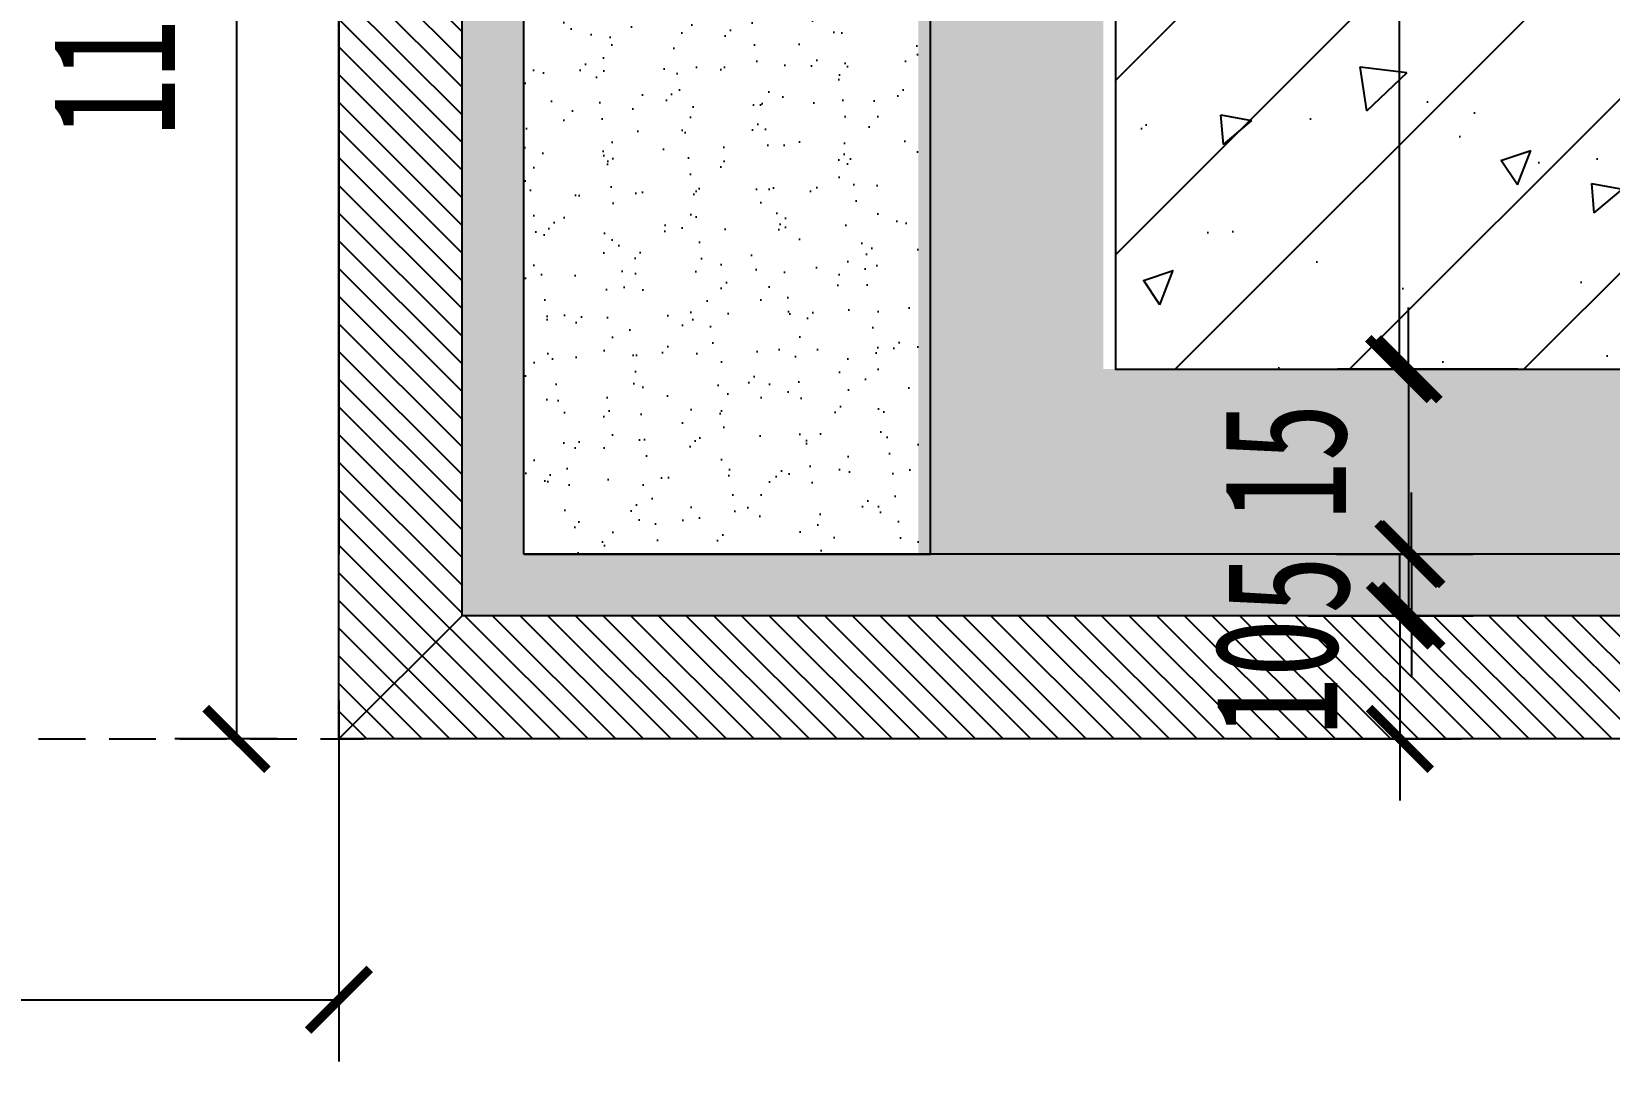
# Model space of a CAD drawing. Header units: millimetres. Extents: x 161920 to 181521, y -136232 to -127655.
# Drawn here: x 163049.8 to 163177.8, y -132989.9 to -132906.3 of the extents above; entities that cross this region are included whole.
import ezdxf

# ---------------------------------------------------------------- set-up
doc = ezdxf.new("R2010")
doc.units = ezdxf.units.MM
doc.header["$LTSCALE"] = 10
doc.header["$PDMODE"] = 3
doc.linetypes.add('DASHED', pattern=[19.049999999999997, 12.7, -6.35])
for name, color, linetype in [('0BZ', 8, 'Continuous'), ('2MB2', 2, 'Continuous'), ('2TC', 8, 'Continuous'), ('A-土建柱', 6, 'Continuous')]:
    doc.layers.add(name, color=color, linetype=linetype)
doc.styles.add('DIM', font='SimSun.ttf', dxfattribs={"width": 0.7})
doc.dimstyles.new('5', dxfattribs={"dimscale": 5, "dimtxt": 2, "dimasz": 1, "dimexe": 1, "dimexo": 1, "dimgap": 1, "dimtad": 1, "dimdec": 0, "dimzin": 0, "dimdsep": 46, "dimtxsty": 'DIM', "dimblk": 'ARCHTICK', "dimcen": 0, "dimclrd": 5, "dimclre": 5, "dimclrt": 35, "dimadec": 0, "dimazin": 0, "dimtfac": 0.5, "dimtdec": 0, "dimtix": 1, "dimtmove": 2, "dimatfit": 2, "dimldrblk": 'A', "dimfxl": 0, "dimtolj": 1, "dimtzin": 0, "dimlwd": -1, "dimlwe": -1, "dimarcsym": 0})

# ---------------------------------------------------------------- blocks, each defined once
blk = doc.blocks.new('_ArchTick')
at = {"color": 0, "linetype": 'ByBlock', "const_width": 0.15}
blk.add_lwpolyline([(-0.5, -0.5), (0.5, 0.5)], dxfattribs=at)
blk = doc.blocks.new('*D240')
at = {"color": 5, "ltscale": 0.15}
for p, q in [((163161.5445377016, -132933.7327897456), (163161.5445377016, -132928.7327897456)), ((163155.0075103879, -132933.7327897456), (163166.5445377016, -132933.7327897456)), ((163161.5445377016, -132933.7327897456), (163161.5445377016, -132948.7327897456)), ((163155.7096742678, -132948.7327897456), (163166.5445377016, -132948.7327897456)), ((163161.5445377016, -132948.7327897456), (163161.5445377016, -132953.7327897456))]:
    blk.add_line(p, q, dxfattribs=at)
at = {"layer": 'Defpoints', "color": 0, "ltscale": 0.15}
for p in [(163150.0075103879, -132933.7327897456), (163150.7096742678, -132948.7327897456), (163161.5445377016, -132948.7327897456)]:
    blk.add_point(p, dxfattribs=at)
at = {"color": 5, "ltscale": 0.15, "xscale": 5, "yscale": 5, "zscale": 5}
for p, rotation in [((163161.5445377016, -132933.7327897456), 270), ((163161.5445377016, -132948.7327897456), 90)]:
    blk.add_blockref('_ArchTick', p, dxfattribs=dict(at, rotation=rotation))
at = {"color": 35, "ltscale": 0.15, "insert": (163151.5445377016, -132941.2327897455), "char_height": 10, "attachment_point": 5, "rotation": 90, "style": 'DIM'}
blk.add_mtext('\\A1;15', dxfattribs=at)
blk = doc.blocks.new('A')
for p, q in [((-1.435067392276324, 1.147654099946521), (-1.089590771724033, 1.437450103912852)), ((-1.089590771724033, 1.437450103912852), (0, 0)), ((-1.435067392276324, 1.147654099946521), (-0.3688396396728422, 0)), ((-0.3688396396728422, 3.637978807091713e-12), (-2.127066897330224, 0)), ((-1.435067392276324, -1.147654099946521), (-0.3688396396728422, 0)), ((-1.089590771724033, -1.437450103912852), (0, 0)), ((-1.435067392276324, -1.147654099946521), (-1.089590771724033, -1.437450103912852))]:
    blk.add_line(p, q)
for points in [[(-1.435067392276324, 1.147654099946521), (-1.089590771724033, 1.437450103912852), (-0.3688396396728422, 0), (0, 0)], [(-1.435067392276324, -1.147654099946521), (-1.089590771724033, -1.437450103912852), (-0.3688396396728422, 0), (0, 0)]]:
    blk.add_solid(points)
blk = doc.blocks.new('*D241')
at = {"color": 5, "ltscale": 0.15}
for p, q in [((163161.7750630477, -132948.7327897456), (163161.7750630477, -132943.7327897456)), ((163155.7096742678, -132948.7327897456), (163166.7750630477, -132948.7327897456)), ((163161.7750630477, -132948.7327897456), (163161.7750630477, -132953.7327897456)), ((163153.3938329644, -132953.7327897456), (163166.7750630477, -132953.7327897456)), ((163161.7750630477, -132953.7327897456), (163161.7750630477, -132958.7327897456))]:
    blk.add_line(p, q, dxfattribs=at)
at = {"layer": 'Defpoints', "color": 0, "ltscale": 0.15}
for p in [(163150.7096742678, -132948.7327897456), (163148.3938329644, -132953.7327897456), (163161.7750630477, -132953.7327897456)]:
    blk.add_point(p, dxfattribs=at)
at = {"color": 5, "ltscale": 0.15, "xscale": 5, "yscale": 5, "zscale": 5}
for p, rotation in [((163161.7750630477, -132948.7327897456), 270), ((163161.7750630477, -132953.7327897456), 90)]:
    blk.add_blockref('_ArchTick', p, dxfattribs=dict(at, rotation=rotation))
at = {"color": 35, "ltscale": 0.15, "insert": (163151.7750630478, -132951.2327897455), "char_height": 10, "attachment_point": 5, "rotation": 90, "style": 'DIM'}
blk.add_mtext('\\A1;5', dxfattribs=at)
blk = doc.blocks.new('*D242')
at = {"color": 5, "ltscale": 0.15}
for p, q in [((163160.8423738216, -132953.7327897456), (163160.8423738216, -132948.7327897456)), ((163153.3938329644, -132953.7327897456), (163165.8423738216, -132953.7327897456)), ((163160.8423738216, -132953.7327897456), (163160.8423738216, -132963.7327897456)), ((163150.7782392185, -132963.7327897456), (163165.8423738216, -132963.7327897456)), ((163160.8423738216, -132963.7327897456), (163160.8423738216, -132968.7327897456))]:
    blk.add_line(p, q, dxfattribs=at)
at = {"layer": 'Defpoints', "color": 0, "ltscale": 0.15}
for p in [(163148.3938329644, -132953.7327897456), (163145.7782392185, -132963.7327897456), (163160.8423738216, -132963.7327897456)]:
    blk.add_point(p, dxfattribs=at)
at = {"color": 5, "ltscale": 0.15, "xscale": 5, "yscale": 5, "zscale": 5}
for p, rotation in [((163160.8423738216, -132953.7327897456), 270), ((163160.8423738216, -132963.7327897456), 90)]:
    blk.add_blockref('_ArchTick', p, dxfattribs=dict(at, rotation=rotation))
at = {"color": 35, "ltscale": 0.15, "insert": (163150.8423738216, -132958.7327897455), "char_height": 10, "attachment_point": 5, "rotation": 90, "style": 'DIM'}
blk.add_mtext('\\A1;10', dxfattribs=at)
blk = doc.blocks.new('*D244')
at = {"color": 5, "ltscale": 0.15}
for p, q in [((163170.398482757, -132533.7327897456), (163155.7760240447, -132533.7327897456)), ((163160.7760240447, -132533.7327897456), (163160.7760240447, -132933.7327897456)), ((163170.398482757, -132933.7327897456), (163155.7760240447, -132933.7327897456))]:
    blk.add_line(p, q, dxfattribs=at)
at = {"layer": 'Defpoints', "color": 0, "ltscale": 0.15}
for p in [(163175.398482757, -132533.7327897456), (163160.7760240447, -132933.7327897456), (163175.398482757, -132933.7327897456)]:
    blk.add_point(p, dxfattribs=at)
at = {"color": 5, "ltscale": 0.15, "xscale": 5, "yscale": 5, "zscale": 5}
for p, rotation in [((163160.7760240447, -132533.7327897456), 90), ((163160.7760240447, -132933.7327897456), 270)]:
    blk.add_blockref('_ArchTick', p, dxfattribs=dict(at, rotation=rotation))
at = {"color": 35, "ltscale": 0.15, "insert": (163150.7760240448, -132733.7327897455), "char_height": 10, "attachment_point": 5, "rotation": 90, "style": 'DIM'}
blk.add_mtext('\\A1;400', dxfattribs=at)
blk = doc.blocks.new('*D217')
at = {"color": 5, "ltscale": 0.15}
for p, q in [((163069.7761869234, -132851.7325843363), (163061.4651680125, -132851.7325843363)), ((163066.4651680125, -132851.7325843363), (163066.4651680125, -132963.7327897456)), ((163069.7761869234, -132963.7327897456), (163061.4651680125, -132963.7327897456))]:
    blk.add_line(p, q, dxfattribs=at)
at = {"layer": 'Defpoints', "color": 0, "ltscale": 0.15}
for p in [(163074.7761869234, -132851.7325843363), (163066.4651680125, -132963.7327897456), (163074.7761869234, -132963.7327897456)]:
    blk.add_point(p, dxfattribs=at)
at = {"color": 5, "ltscale": 0.15, "xscale": 5, "yscale": 5, "zscale": 5}
for p, rotation in [((163066.4651680125, -132851.7325843363), 90), ((163066.4651680125, -132963.7327897456), 270)]:
    blk.add_blockref('_ArchTick', p, dxfattribs=dict(at, rotation=rotation))
at = {"color": 35, "ltscale": 0.15, "insert": (163056.4651680125, -132907.732687041), "char_height": 10, "attachment_point": 5, "rotation": 90.00000000000001, "style": 'DIM'}
blk.add_mtext('\\A1;112', dxfattribs=at)
blk = doc.blocks.new('*D251')
at = {"color": 5, "ltscale": 0.15}
for p, q in [((163074.7761869234, -132960.6046948223), (163074.7761869234, -132989.8970325587)), ((162543.7761869203, -132968.7327897455), (162543.7761869203, -132989.8970325587)), ((162543.7761869203, -132984.8970325587), (163074.7761869234, -132984.8970325587))]:
    blk.add_line(p, q, dxfattribs=at)
at = {"layer": 'Defpoints', "color": 0, "ltscale": 0.15}
for p in [(163074.7761869234, -132955.6046948223), (162543.7761869203, -132963.7327897455), (163074.7761869234, -132984.8970325587)]:
    blk.add_point(p, dxfattribs=at)
at = {"color": 5, "ltscale": 0.15, "xscale": 5, "yscale": 5, "zscale": 5, "rotation": 180}
blk.add_blockref('_ArchTick', (162543.7761869203, -132984.8970325587), dxfattribs=at)
at = {"color": 5, "ltscale": 0.15, "xscale": 5, "yscale": 5, "zscale": 5}
blk.add_blockref('_ArchTick', (163074.7761869234, -132984.8970325587), dxfattribs=at)
at = {"color": 35, "ltscale": 0.15, "insert": (162809.2761869218, -132974.8970325587), "char_height": 10, "attachment_point": 5, "style": 'DIM'}
blk.add_mtext('\\A1;530', dxfattribs=at)

msp = doc.modelspace()

# ---------------------------------------------------------------- hatches: boundary and pattern name
at = {"ltscale": 0.15}
h = msp.add_hatch(dxfattribs=at)
h.set_pattern_fill('ANSI31', color=250, scale=0.5, angle=-90.00000000000001, style=0)
h.set_pattern_definition([(315, (255127.4157710288, -34785.35229933757), (1.122532015133644, 1.122532015133644), [])])
h.paths.add_polyline_path([(163538.0082530216, -132963.7327897456), (163538.0082530216, -132953.7327897456), (163084.7761869234, -132953.7327897456), (163084.7761869234, -132851.7325843363), (163074.7761869234, -132851.7325843363), (163074.7761869234, -132961.7327897456), (163076.7761869234, -132963.7327897456)])
at = {"layer": '2TC'}
h = msp.add_hatch(dxfattribs=at)
h.set_pattern_fill('钢筋混凝土', color=250, scale=4, angle=-180, style=0)
h.set_pattern_definition([(44.99999999999999, (164503.390811326, -137597.5154047995), (7.071067811865474, -7.071067811865476), []), (39.99999999999999, (164503.390811326, -137597.5154047995), (-2.510085399303798, 28.69040730403014), [3, -32.99999999999999]), (94.99999999999997, (164503.390811326, -137597.5154047995), (30.08768534800047, -5.550053344520007), [2.4, -26.4]), (349.5486, (164503.1816377259, -137595.1245375995), (27.57758168243815, 23.14037526856086), [2.5496076, -28.04568447999999]), (43.8158, (164511.390811326, -137597.5154047995), (-6.620760573160713, 42.68964194502578), [4.499999999999993, -49.49999999999994]), (353.3644, (164510.839079046, -137593.9579349995), (38.96471483601768, 37.38650822194813), [3.824411519999996, -42.06851999999993]), (98.81580000000001, (164511.390811326, -137597.5154047995), (38.96474403701299, 37.38647780534508), [3.599999999999999, -39.59999999999999]), (68.99999999999997, (164509.390811326, -137593.5154047995), (-16.10475562661355, 23.87628208473847), [3, -33]), (123.9999999999999, (164509.390811326, -137593.5154047995), (29.00600180187412, 9.732613276863262), [2.399999999999999, -26.39999999999999]), (18.54859999999999, (164508.0487470859, -137591.5257154795), (12.9012198683981, 33.6089051432596), [2.549607599999999, -28.04568447999999]), (52.49999999999998, (164503.390811326, -137597.5154047995), (13.31575415325246, 0.4863942126916238), [0, -26.08, 0, -26.8, 0, -26.5]), (82.49999999999999, (164503.390811326, -137597.5154047995), (15.77646847529441, 10.52278149768594), [0, -15.28, 0, -25.48, 0, -10.1]), (122.5, (164503.390811326, -137606.4354047995), (-0.9021948693751854, 21.35289744689636), [0, -9.999999999999988, 0, -31.19999999999997, 0, -41.39999999999995]), (132.5, (164503.390811326, -137610.4354047995), (4.004199293292714, 23.32744677369545), [0, -13, 0, -20.72, 0, -29.4])])
h.paths.add_polyline_path([(163137.7689992742, -132674.1324647928), (163137.7689992732, -132533.7327897456), (163537.7689992732, -132533.7327897456), (163537.7689992732, -132933.7327897456), (163137.7689992732, -132933.7327897456)])
h = msp.add_hatch(dxfattribs=at)
h.set_pattern_fill('AR-SAND', color=250, scale=0.05, angle=-180, style=0)
h.set_pattern_definition([(127.5, (161899.2250903162, -139607.2496466024), (-2.447066186646712, -0.08000156479920194), [0, -1.9304, 0, -2.159, 0, -2.06375]), (97.49999999999996, (161899.2250903162, -139607.2496466024), (-3.584125502841771, 2.247616415690013), [0, -1.0414, 0, -1.7399, 0, -0.66675]), (57.49999999999998, (161899.2250903162, -139608.8117466024), (-0.007185923392728235, 3.95496185120729), [0, -0.6349999999999997, 0, -2.285999999999999, 0, -2.984499999999999]), (47.49999999999996, (161899.2250903162, -139608.8117466024), (-1.114646616286081, 3.817782262361486), [0, -0.3174999999999999, 0, -1.498599999999999, 0, -1.7145])])
edge = h.paths.add_edge_path(flags=16)
edge.add_ellipse((163133.3518293475, -132839.3861436951), major_axis=(-0.2828427124768497, -0.2828427124768496), ratio=0.9999999999915034, start_angle=134.9999999997566, end_angle=225.0000000002434)
edge.add_ellipse((163133.1479062397, -132839.3302590335), major_axis=(-0.2828427124764659, -0.2828427124764656), ratio=0.9999999999775899, start_angle=194.3489737957356, end_angle=323.0311612290223)
edge.add_line((163132.7518293474, -132839.3861436949), (163132.7518293474, -132840.2361436951))
edge.add_line((163132.7518293474, -132840.2361436952), (163132.744633923, -132840.2541322561))
edge.add_line((163132.744633923, -132840.2541322561), (163132.7477384628, -132842.986143695))
edge.add_line((163132.7477384629, -132842.9861436949), (163133.7518293474, -132842.9861436949))
edge.add_line((163133.7518293474, -132842.9861436949), (163133.7518293475, -132839.3861436951))
edge = h.paths.add_edge_path(flags=16)
edge.add_ellipse((163095.7765142581, -132827.732789746), major_axis=(-2.828427124746667, 2.828427124746668), ratio=0.9999999999996623, start_angle=134.9999999999903, end_angle=225.0000000000097)
edge.add_line((163099.7765142581, -132827.732789746), (163099.7765142581, -132795.732789746))
edge.add_ellipse((163095.7765142581, -132795.732789746), major_axis=(-2.828427124752988, 2.828427124752989), ratio=0.9999999999951927, start_angle=225.0000000001377, end_angle=314.9999999998623)
edge.add_line((163095.7765142581, -132791.732789746), (163083.7765142581, -132791.732789746))
edge.add_ellipse((163083.7765142581, -132795.732789746), major_axis=(-2.828427124746667, 2.828427124746669), ratio=0.9999999999996623, start_angle=314.9999999999903, end_angle=405.0000000000097)
edge.add_line((163079.7765142581, -132795.732789746), (163079.7765142581, -132802.832574463))
edge.add_line((163079.7765142581, -132802.832574463), (163080.1480619326, -132802.832574463))
edge.add_line((163080.1480619326, -132802.832574463), (163080.5542366749, -132802.0825744629))
edge.add_line((163080.5542366749, -132802.0825744629), (163080.7763169752, -132802.832574463))
edge.add_line((163080.7763169752, -132802.832574463), (163082.1480619326, -132802.832574463))
edge.add_line((163082.1480619326, -132802.832574463), (163082.2765142581, -132802.5953877694))
edge.add_line((163082.2765142581, -132802.5953877694), (163082.2765142581, -132795.232789746))
edge.add_ellipse((163083.2765142581, -132795.232789746), major_axis=(-0.7071067811882471, 0.7071067811882472), ratio=1, start_angle=315, end_angle=405, ccw=False)
edge.add_line((163083.2765142581, -132794.232789746), (163096.2765142581, -132794.232789746))
edge.add_ellipse((163096.2765142581, -132795.232789746), major_axis=(0.707106781188247, 0.7071067811882469), ratio=1, start_angle=315, end_angle=405, ccw=False)
edge.add_line((163097.2765142581, -132795.232789746), (163097.2765142581, -132828.232789746))
edge.add_ellipse((163096.2765142581, -132828.232789746), major_axis=(0.7071067811921239, 0.7071067811921238), ratio=1, start_angle=224.9999999991662, end_angle=315.0000000008338, ccw=False)
edge.add_line((163096.2765142581, -132829.232789746), (163083.2765142581, -132829.232789746))
edge.add_ellipse((163083.2765142581, -132828.232789746), major_axis=(-0.707106781192124, 0.7071067811921241), ratio=1, start_angle=44.99999999916622, end_angle=135.0000000008338, ccw=False)
edge.add_line((163082.2765142581, -132828.232789746), (163082.2765142581, -132807.3325744628))
edge.add_line((163082.2765142581, -132807.3325744628), (163082.2240336488, -132807.3325744628))
edge.add_line((163082.2240336488, -132807.3325744628), (163081.8178589063, -132808.0825744629))
edge.add_line((163081.8178589063, -132808.0825744629), (163081.5957786061, -132807.3325744629))
edge.add_line((163081.5957786061, -132807.3325744629), (163080.2240336488, -132807.3325744628))
edge.add_line((163080.2240336488, -132807.3325744628), (163079.7765142581, -132808.1589171867))
edge.add_line((163079.7765142581, -132808.1589171867), (163079.7765142581, -132827.732789746))
edge.add_ellipse((163083.7765142581, -132827.732789746), major_axis=(-2.828427124753945, -2.828427124753943), ratio=0.9999999999945176, start_angle=314.9999999998429, end_angle=405.000000000157)
edge.add_line((163083.7765142581, -132831.732789746), (163095.7765142581, -132831.732789746))
edge = h.paths.add_edge_path(flags=17)
edge.add_ellipse((163094.8765142582, -132811.732789746), major_axis=(-5.656854249487823, 5.656854249487826), ratio=0.9999999999939534, start_angle=188.130102353058, end_angle=225.0000000001732)
edge.add_line((163102.8765142582, -132811.732789746), (163101.2765142581, -132811.732789746))
edge.add_line((163101.2765142581, -132811.732789746), (163101.2765142581, -132816.5327897461))
edge = h.paths.add_edge_path()
edge.add_ellipse((163073.1524039318, -132805.0825744629), major_axis=(-6.347051955474222, 6.347051955474223), ratio=1, start_angle=404.9999999999071, end_angle=446.94698684265455, ccw=False)
edge.add_line((163064.1763169752, -132805.0825744629), (163064.6921975395, -132805.0825744629))
edge.add_line((163064.6921975395, -132805.0825744629), (163064.6921975395, -132804.8325744629))
edge.add_line((163064.6921975395, -132804.8325744629), (163064.1797991232, -132804.8325744629))
edge.add_line((163064.1797991232, -132804.8325744629), (163062.8972296279, -132805.0825744629))
edge.add_line((163062.897229628, -132805.0825744629), (163064.1763169753, -132805.0825744629))
edge.add_ellipse((163073.1524039318, -132805.0825744629), major_axis=(-6.347051955483492, 6.347051955483493), ratio=1, start_angle=363.0530131574696, end_angle=405, ccw=False)
edge.add_line((163066.4763169752, -132799.0825744629), (163068.7763169752, -132799.0825744629))
edge.add_line((163068.7763169752, -132799.0825744629), (163068.7763169752, -132802.832574463))
edge.add_line((163068.7763169752, -132802.832574463), (163070.1480619326, -132802.832574463))
edge.add_line((163070.1480619326, -132802.832574463), (163070.5542366749, -132802.0825744629))
edge.add_line((163070.5542366749, -132802.0825744629), (163070.7763169753, -132802.832574463))
edge.add_line((163070.7763169753, -132802.832574463), (163072.1480619326, -132802.832574463))
edge.add_line((163072.1480619326, -132802.832574463), (163072.5542366749, -132802.0825744629))
edge.add_line((163072.5542366749, -132802.0825744629), (163072.7763169753, -132802.832574463))
edge.add_line((163072.7763169753, -132802.832574463), (163074.1480619326, -132802.832574463))
edge.add_line((163074.1480619326, -132802.832574463), (163074.5542366749, -132802.0825744629))
edge.add_line((163074.5542366749, -132802.0825744629), (163074.7763169753, -132802.832574463))
edge.add_line((163074.7763169753, -132802.832574463), (163076.1480619326, -132802.832574463))
edge.add_line((163076.1480619326, -132802.832574463), (163076.5542366749, -132802.0825744629))
edge.add_line((163076.5542366749, -132802.0825744629), (163076.7763169753, -132802.832574463))
edge.add_line((163076.7763169753, -132802.832574463), (163078.1480619326, -132802.832574463))
edge.add_line((163078.1480619326, -132802.832574463), (163078.5542366749, -132802.0825744629))
edge.add_line((163078.5542366749, -132802.0825744629), (163078.7763169752, -132802.832574463))
edge.add_line((163078.7763169752, -132802.832574463), (163080.1480619326, -132802.832574463))
edge.add_line((163080.1480619326, -132802.832574463), (163080.5542366749, -132802.0825744629))
edge.add_line((163080.5542366749, -132802.0825744629), (163080.7763169752, -132802.832574463))
edge.add_line((163080.7763169752, -132802.832574463), (163082.1480619326, -132802.832574463))
edge.add_line((163082.1480619326, -132802.832574463), (163082.5542366749, -132802.0825744629))
edge.add_line((163082.5542366749, -132802.0825744629), (163082.7763169752, -132802.832574463))
edge.add_line((163082.7763169752, -132802.832574463), (163084.1480619326, -132802.832574463))
edge.add_line((163084.1480619326, -132802.832574463), (163084.5542366749, -132802.0825744629))
edge.add_line((163084.5542366749, -132802.0825744629), (163084.7763169752, -132802.832574463))
edge.add_line((163084.7763169752, -132802.832574463), (163086.1480619326, -132802.832574463))
edge.add_line((163086.1480619326, -132802.832574463), (163086.5542366749, -132802.0825744629))
edge.add_line((163086.5542366749, -132802.0825744629), (163086.7763169752, -132802.832574463))
edge.add_line((163086.7763169752, -132802.832574463), (163088.1480619326, -132802.832574463))
edge.add_line((163088.1480619326, -132802.832574463), (163088.5542366749, -132802.0825744629))
edge.add_line((163088.5542366749, -132802.0825744629), (163088.7763169752, -132802.832574463))
edge.add_line((163088.7763169752, -132802.832574463), (163088.7763169752, -132807.3325744629))
edge.add_line((163088.7763169752, -132807.3325744629), (163088.2240336488, -132807.3325744629))
edge.add_line((163088.2240336488, -132807.3325744629), (163087.8178589063, -132808.0825744629))
edge.add_line((163087.8178589063, -132808.0825744629), (163087.5957786061, -132807.3325744629))
edge.add_line((163087.5957786061, -132807.3325744629), (163086.2240336488, -132807.3325744628))
edge.add_line((163086.2240336488, -132807.3325744628), (163085.8178589063, -132808.0825744629))
edge.add_line((163085.8178589063, -132808.0825744629), (163085.5957786061, -132807.3325744629))
edge.add_line((163085.5957786061, -132807.3325744629), (163084.2240336488, -132807.3325744628))
edge.add_line((163084.2240336488, -132807.3325744628), (163083.8178589063, -132808.0825744629))
edge.add_line((163083.8178589063, -132808.0825744629), (163083.5957786061, -132807.3325744629))
edge.add_line((163083.5957786061, -132807.3325744629), (163082.2240336488, -132807.3325744628))
edge.add_line((163082.2240336488, -132807.3325744628), (163081.8178589063, -132808.0825744629))
edge.add_line((163081.8178589063, -132808.0825744629), (163081.5957786061, -132807.3325744629))
edge.add_line((163081.5957786061, -132807.3325744629), (163080.2240336488, -132807.3325744628))
edge.add_line((163080.2240336488, -132807.3325744628), (163079.8178589063, -132808.0825744629))
edge.add_line((163079.8178589063, -132808.0825744629), (163079.5957786061, -132807.3325744629))
edge.add_line((163079.5957786061, -132807.3325744629), (163078.2240336488, -132807.3325744628))
edge.add_line((163078.2240336488, -132807.3325744628), (163077.8178589063, -132808.0825744629))
edge.add_line((163077.8178589063, -132808.082574463), (163077.5957786061, -132807.3325744629))
edge.add_line((163077.5957786061, -132807.3325744629), (163076.2240336488, -132807.3325744628))
edge.add_line((163076.2240336488, -132807.3325744628), (163075.8178589063, -132808.0825744629))
edge.add_line((163075.8178589063, -132808.0825744629), (163075.5957786061, -132807.3325744629))
edge.add_line((163075.5957786061, -132807.3325744629), (163074.2240336488, -132807.3325744628))
edge.add_line((163074.2240336488, -132807.3325744628), (163073.8178589063, -132808.0825744629))
edge.add_line((163073.8178589063, -132808.0825744629), (163073.5957786061, -132807.3325744629))
edge.add_line((163073.5957786061, -132807.3325744629), (163072.2240336488, -132807.3325744628))
edge.add_line((163072.2240336488, -132807.3325744628), (163071.8178589063, -132808.0825744629))
edge.add_line((163071.8178589063, -132808.0825744629), (163071.5957786061, -132807.3325744629))
edge.add_line((163071.5957786061, -132807.3325744629), (163070.2240336488, -132807.3325744628))
edge.add_line((163070.2240336488, -132807.3325744628), (163069.8178589063, -132808.0825744629))
edge.add_line((163069.8178589063, -132808.082574463), (163069.5957786061, -132807.3325744629))
edge.add_line((163069.5957786061, -132807.3325744629), (163068.7763169752, -132807.3325744628))
edge.add_line((163068.7763169752, -132807.3325744628), (163068.7763169752, -132811.0825744629))
edge.add_line((163068.7763169752, -132811.0825744629), (163066.4763169753, -132811.0825744629))
h.paths.add_polyline_path([(163537.7689992732, -132948.7327897456), (163537.7689992732, -132933.7327897456), (163185.7833745428, -132933.7327897456), (163136.7761869234, -132933.7327897456), (163136.7761869234, -132851.7327897456), (163135.2761869234, -132851.7327897456), (163135.2761869234, -132831.7327897456), (163101.2765142581, -132831.7327897456), (163099.7765142581, -132831.7327897456), (163099.7765142581, -132791.7327897456), (163098.7761869234, -132791.7327897456), (163098.7370882117, -132791.7327897456), (163079.7761869234, -132791.7327897456), (163079.7761869234, -132846.7327897456), (163079.7761869234, -132851.7325843363), (163089.7761869234, -132851.7325843363), (163121.7761869234, -132851.7325843363), (163121.7761869234, -132948.7327897456)])
h = msp.add_hatch(dxfattribs=at)
h.set_pattern_fill('AR-CONC', color=250, scale=0.05, angle=-90.00000000000001, style=0)
h.set_pattern_definition([(320, (255127.4157710288, -34785.35229933757), (-0.796954276945156, -9.1092334498002), [0.9525000000000001, -10.4775]), (265, (255127.4157710288, -34785.35229933757), (9.552832144108999, 1.762141298783348), [0.762, -8.382]), (10.45099999999998, (255127.3493585288, -34786.11139933757), (8.755834391014591, -7.347125083297964), [0.8095000000000001, -8.9045]), (316.1842, (255129.9557710288, -34785.35229933757), (-2.10211639663636, -13.5539520446065), [1.42875, -15.71625]), (6.635599999999975, (255129.7805960288, -34786.48179433757), (12.37127779450246, -11.87021172331186), [1.21425, -13.35675]), (261.184, (255129.9557710288, -34785.35229933757), (12.37125589302988, -11.8702302906967), [1.143, -12.573]), (290.9999999999999, (255129.3207710288, -34786.62229933758), (-5.113275925838127, -7.580743991769164), [0.9525000000000001, -10.4775]), (236, (255129.3207710288, -34786.62229933758), (9.209398306115963, -3.090101417382356), [0.7619999999999999, -8.381999999999998]), (341.4514, (255128.8946660288, -34787.25402433758), (4.096142885802871, -10.67082453850622), [0.8095000000000001, -8.9045]), (307.5, (255127.4157710288, -34785.35229933757), (4.227751943657656, -0.1544301625295916), [0, -8.2804, 0, -8.509, 0, -8.41375]), (277.5, (255127.4157710288, -34785.35229933757), (5.009028740905975, -3.340983125515288), [0, -4.851399999999999, 0, -8.089899999999998, 0, -3.20675]), (237.5, (255127.4157710288, -34782.52019933757), (-0.2864371996336734, -6.77952975834357), [0, -3.175, 0, -9.906, 0, -13.1445]), (227.5, (255127.4157710288, -34781.25019933757), (1.27132455166665, -7.406459069300903), [0, -4.1275, 0, -6.578600000000001, 0, -9.3345])])
h.paths.add_polyline_path([(163089.7761869234, -132851.7325843363), (163084.7761869234, -132851.7325843363), (163084.7761869234, -132953.7327897456), (163538.0082530216, -132953.7327897456), (163537.7689992732, -132948.7327897456), (163089.7761869234, -132948.7327897456)])
h = msp.add_hatch(dxfattribs=at)
h.set_pattern_fill('AR-SAND', color=250, scale=0.1, angle=-180, style=0)
h.set_pattern_definition([(127.5, (161899.2250903162, -139607.2496466024), (-4.894132373293424, -0.1600031295984039), [0, -3.860800000000001, 0, -4.318000000000001, 0, -4.1275]), (97.49999999999996, (161899.2250903162, -139607.2496466024), (-7.168251005683542, 4.495232831380027), [0, -2.0828, 0, -3.4798, 0, -1.3335]), (57.49999999999998, (161899.2250903162, -139610.3738466024), (-0.01437184678545647, 7.90992370241458), [0, -1.269999999999999, 0, -4.571999999999997, 0, -5.968999999999998]), (47.49999999999996, (161899.2250903162, -139610.3738466024), (-2.229293232572162, 7.635564524722971), [0, -0.6349999999999998, 0, -2.997199999999999, 0, -3.428999999999999])])
h.paths.add_polyline_path([(163089.7761869234, -132851.7325843363), (163089.7761869234, -132948.7327897456), (163121.7761869234, -132948.7327897456), (163121.7761869234, -132851.7325843363)])

# ---------------------------------------------------------------- linework, layer by layer
at = {"layer": '0BZ'}
for p, q in [((163122.7761869234, -132948.7327897456), (163122.7761869234, -132851.7325843363)), ((163122.7761869234, -132948.7327897456), (163089.7761869234, -132948.7327897456)), ((163537.7689992732, -132948.7327897456), (163122.7761869234, -132948.7327897456)), ((163084.7761869234, -132953.7327897456), (163074.7761869234, -132963.7327897456))]:
    msp.add_line(p, q, dxfattribs=at)
at = {"layer": '0BZ', "linetype": 'DASHED', "ltscale": 0.03}
msp.add_line((162541.7761869203, -132963.7327897456), (163076.7761869234, -132963.7327897456), dxfattribs=at)
at = {"layer": '2MB2', "color": 4}
for p, q in [((163074.7761869234, -132963.7327897456), (163074.7761869234, -132851.7325843363)), ((163538.0082530216, -132963.7327897456), (163074.7761869234, -132963.7327897456))]:
    msp.add_line(p, q, dxfattribs=at)
at = {"layer": '2MB2'}
for p, q in [((163084.7761869234, -132953.7327897456), (163084.7761869234, -132851.7325843363)), ((163538.0082530216, -132953.7327897456), (163084.7761869234, -132953.7327897456))]:
    msp.add_line(p, q, dxfattribs=at)
at = {"layer": '2TC'}
for p, q in [((163074.7761869234, -132851.7325843363), (163074.7761869234, -132948.7327897456)), ((163089.7761869234, -132948.7327897456), (163089.7761869234, -132851.7325843363)), ((163122.7761869234, -132948.7327897456), (163122.7761869234, -132851.7325843363)), ((163089.7761869234, -132948.7327897456), (163122.7761869234, -132948.7327897456))]:
    msp.add_line(p, q, dxfattribs=at)
at = {"layer": 'A-土建柱'}
msp.add_lwpolyline([(163537.7689992732, -132933.7327897456), (163537.7689992732, -132533.7327897456), (163137.7689992732, -132533.7327897456), (163137.7689992732, -132933.7327897456), (163537.7689992732, -132933.7327897456)], dxfattribs=at)

# ---------------------------------------------------------------- dimensions: what is measured, and where the dimension line sits
at = {"color": 1, "ltscale": 0.15}
for base, p1, p2, angle, picture, middle in [((163160.7760240447, -132933.7327897456), (163175.398482757, -132533.7327897456), (163175.398482757, -132933.7327897456), 270, '*D244', (163150.7760240448, -132733.7327897455)), ((163066.4651680125, -132963.7327897456), (163074.7761869234, -132851.7325843363), (163074.7761869234, -132963.7327897456), 90, '*D217', (163056.4651680125, -132907.732687041)), ((163161.5445377016, -132948.7327897456), (163150.0075103879, -132933.7327897456), (163150.7096742678, -132948.7327897456), 270, '*D240', (163151.5445377016, -132941.2327897455)), ((163161.7750630477, -132953.7327897456), (163150.7096742678, -132948.7327897456), (163148.3938329644, -132953.7327897456), 270, '*D241', (163151.7750630478, -132951.2327897455)), ((163160.8423738216, -132963.7327897456), (163148.3938329644, -132953.7327897456), (163145.7782392185, -132963.7327897456), 270, '*D242', (163150.8423738216, -132958.7327897455))]:
    dim = msp.add_linear_dim(base=base, p1=p1, p2=p2, angle=angle, dimstyle='5', dxfattribs=at)
    dim.commit()
    dim.dimension.update_dxf_attribs({"geometry": picture, "text_midpoint": middle})
dim = msp.add_linear_dim(base=(163074.7761869234, -132984.8970325587), p1=(162543.7761869203, -132963.7327897455), p2=(163074.7761869234, -132955.6046948223), text='530', dimstyle='5', dxfattribs=at)
dim.commit()
dim.dimension.update_dxf_attribs({"geometry": '*D251', "text_midpoint": (162809.2761869218, -132974.8970325587)})

doc.saveas('drawing.dxf')
